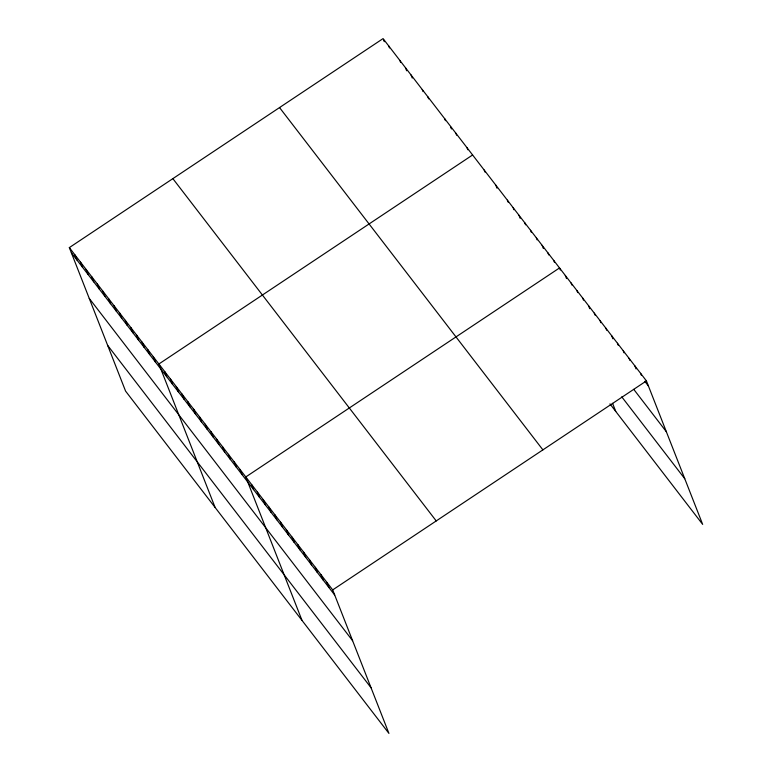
<?xml version="1.0" encoding="UTF-8"?>
<svg xmlns="http://www.w3.org/2000/svg" width="772" height="772" viewBox="0 0 772 772"><rect width="100%" height="100%" fill="white"/><g stroke="black" fill="none" stroke-linecap="round" stroke-linejoin="round"><path stroke-width="1.16" d="M69.335 247.609L332.693 589.904L388.934 733.4L125.575 391.105L69.335 247.609L383.066 38.6L646.425 380.895L702.665 524.391L609.957 403.901M472.609 154.979L158.878 363.998L215.118 507.484M332.693 589.904L646.425 380.895M644.823 381.339L648.441 386.048M633.744 389.339L666.332 431.702M621.759 396.837L684.774 478.736M279.541 107.578L542.899 449.873M172.87 178.641L436.228 520.936M71.362 252.762L334.72 595.058M89.253 298.417L352.611 640.712M107.684 345.451L371.042 687.746M640.635 373.368L641.445 375.424M634.835 365.832L636.051 368.929M629.045 358.305L629.856 360.36M623.255 350.777L624.056 352.833M617.455 343.241L618.266 345.306M611.665 335.714L612.871 338.802M605.866 328.177L606.676 330.242M600.076 320.65L600.886 322.715M594.286 313.123L595.087 315.179M588.486 305.587L589.702 308.684M582.696 298.06L583.507 300.125M576.896 290.533L577.707 292.588M571.106 282.996L571.917 285.061M565.316 275.469L566.523 278.557M560.327 269.997L559.517 267.942L245.785 476.951L302.026 620.447M612.572 403.312L615.757 411.428M553.727 260.405L554.528 262.47M547.927 252.878L548.738 254.934M542.137 245.342L543.353 248.439M536.347 237.815L537.148 239.88M530.547 230.288L531.358 232.343M524.757 222.751L525.558 224.816M518.958 215.224L520.174 218.312M513.168 207.697L513.978 209.752M507.378 200.16L508.179 202.225M495.788 185.106L496.994 188.194M484.198 170.043L485.009 172.098M467.012 147.703L467.822 149.768M455.818 133.16L456.628 135.216M450.626 126.917L451.437 128.972M444.633 118.608L445.434 120.673M427.842 96.789L428.643 98.855M422.245 89.513L423.046 91.579M411.051 74.971L412.258 78.059M405.454 67.695L406.661 70.783M399.857 60.419L400.668 62.484M388.663 45.876L389.474 47.932M383.472 39.633L384.282 41.688M326.903 582.377L328.92 587.531M321.113 574.851L323.13 579.994M315.314 567.314L317.331 572.467M309.524 559.787L311.541 564.94M303.724 552.26L305.751 557.403M297.934 544.723L299.951 549.876M292.144 537.196L294.161 542.349M286.344 529.669L288.361 534.813M280.554 522.133L282.571 527.286M274.755 514.606L276.781 519.759M268.965 507.069L270.982 512.222M263.175 499.542L265.192 504.695M257.375 492.015L259.392 497.158M251.585 484.478L253.602 489.631M239.995 469.424L242.012 474.568M234.205 461.888L236.222 467.041M228.406 454.361L230.423 459.514M222.616 446.834L224.633 451.977M216.816 439.297L218.843 444.45M211.026 431.77L213.043 436.923M205.236 424.233L207.253 429.386M199.437 416.706L201.453 421.859M193.647 409.179L195.663 414.332M187.847 401.643L189.873 406.796M182.057 394.116L184.074 399.269M176.267 386.589L178.284 391.732M170.467 379.052L172.484 384.205M164.677 371.525L166.694 376.678M153.281 356.722L155.307 361.875M147.684 349.446L149.71 354.599M142.096 342.17L144.113 347.323M136.499 334.903L138.516 340.047M130.902 327.627L132.919 332.78M125.305 320.351L127.322 325.504M119.708 313.075L121.725 318.228M114.111 305.799L116.128 310.952M108.514 298.532L110.531 303.685M102.917 291.256L104.934 296.409M97.32 283.98L99.337 289.133M91.723 276.704L93.74 281.857M86.126 269.438L88.143 274.581M80.529 262.162L82.546 267.315M74.932 254.885L76.959 260.039"/></g></svg>
